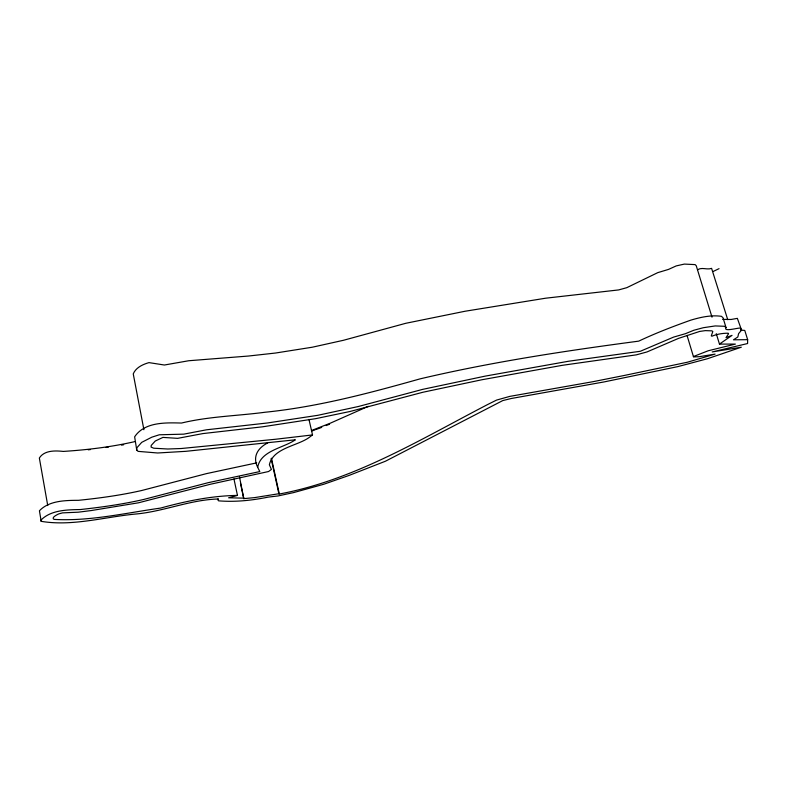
<?xml version="1.0" encoding="UTF-8"?>
<svg xmlns="http://www.w3.org/2000/svg" width="787" height="787" viewBox="0 0 787 787"><rect width="100%" height="100%" fill="white"/><g stroke="black" fill="none" stroke-linecap="round" stroke-linejoin="round"><path stroke-width="1.18" d="M41.18 521.328L41.072 519.991C50.958 510.015 66.964 509.769 80.225 509.553C101.493 507.261 122.772 504.251 143.637 499.479L208.339 482.647L259.808 471.57L257.693 467.35C260.527 450.518 283.615 448.019 295.351 439.795L185.84 451.325L157.685 452.987L138.069 451.364L136.741 450.046L134.636 436.824C144.592 421.802 165.713 422.639 181.492 423.042C208.899 416.421 237.261 415.939 265.121 412.24C317.869 406.879 369.162 393.195 420.051 378.872C492.121 361.872 565.42 350.864 638.739 341.135C655.719 333.098 673.151 326.418 690.779 320.152C700.686 317.21 711.074 314.83 721.453 316.325L722.997 317.712L726.047 327.608C722.84 332.262 738.816 327.5 740.39 328.1L741.561 330.107L738.58 333.658L737.832 336.984L733.484 339.807L747.65 339.669L747.581 343.535L712.215 351.937L741.324 347.205L707.434 358.744L677.804 366.624L603.767 381.99L511.275 398.497L502.804 400.563L385.384 461.251L349.064 475.427L323.752 484.261L293.659 492.583L277.968 495.958L268.308 497.099C251.506 500.502 235.185 502.185 218.579 500.837L217.448 499.312L218.491 498.978C190.651 499.686 164.699 511.127 137.135 513.901C105.428 516.666 72.748 526.67 41.18 521.328L39.429 510.763C49.128 500.571 65.282 500.375 78.513 500.316C99.762 498.141 121.031 495.22 141.867 490.468L206.46 473.626L256.7 462.864M136.741 450.046L136.81 447.872L141.699 442.363L151.822 437.178L159.279 434.788L183.784 434.149L206.509 429.8L267.491 422.963L317.84 415.31L358.321 406.515L422.678 389.368L485.235 376.117L568.607 361.233L640.343 351.268L673.662 337.082L685.388 333.698L693.839 330.255L703.362 327.707L715.226 325.936L724.522 326.29L726.047 327.608M271.426 458.221L279.247 493.665L254.476 497.63L243.773 498.633L239.504 476.932M279.247 493.665L278.962 494.079C354.376 480.178 420.75 439.205 487.802 404.449L496.548 400.091L509.828 396.382L593.103 381.675L624.18 375.488L687.366 362.236L715.108 354.101L699.289 356.688L693.534 356.934L687.031 335.4M716.278 333.678L719.466 344.096L732.038 335.37L725.998 337.633L728.565 333.747L728.211 333.206C722.496 333.226 717.291 334.052 711.94 336.197L711.291 335.882L712.806 331.553L711.93 330.855L705.3 330.629L699.594 331.455L678.502 338.39L646.983 351.946L636.289 354.858L562.331 365.316L481.919 379.747L422.963 392.241L349.782 411.542L315.656 418.664L262.484 426.81L202.928 433.578L177.646 438.349L162.919 437.405L155.246 441.035L151.232 445.422L151.084 447.075L153.731 448.206L167.7 449.003L181.197 448.521L275.863 439.225L312.518 434.926L309.694 437.07C298.125 445.973 273.079 447.695 269.37 464.763L271.417 469.426L268.554 471.531L210.316 484.271L138.414 502.814L91.341 510.537L78.257 512.189L62.507 512.878L58.789 513.891A36.468 6.03 -11.2 0 0 53.241 517.856L53.26 518.83L54.273 519.41C89.905 521.397 125.369 513.035 160.558 508.087C185.683 501.191 211.319 495.8 237.467 495.407L233.946 478.909M693.396 356.56L708.113 350.795L735.383 344.086L719.466 344.096M267.629 442.963C257.939 447.901 252.233 456.578 257.693 467.35M368.326 406.308L330.097 423.278L311.485 430.509M713.081 271.515L719.043 268.652M326.202 425.56L329.566 424.193M316.177 429.456L321.726 427.38M311.701 431.04L315.066 429.869M697.695 269.666C702.181 266.921 706.962 270.118 711.596 268.367L727.739 319.679M237.467 495.407L228.604 497.797L244.059 498.161M134.577 441.674C111.203 447.006 87.219 449.879 63.304 451.423C55.208 450.558 44.338 450.174 39.35 458.014L47.741 505.559M121.503 445.147L123.677 444.753M105.92 447.488L108.34 447.144M88.213 449.82L90.515 449.544M722.633 319.394L731.143 319.473L737.36 318.361L741.561 330.107M740.823 330.087L744.768 330.422L747.65 339.669M712.009 317.181L696.249 265.74L695.128 264.609L684.375 264.088L676.23 265.908L668.507 269.41L657.745 272.646L626.816 287.668L618.671 289.921L545.578 298.214L465.048 311.249L405.797 323.29L343.496 340.279L312.291 347.215L275.499 353.038L248.318 356.049L188.732 360.741L164.404 365.02L148.969 362.62C142.732 364.43 135.915 367.519 133.249 373.884L143.903 429.722M308.957 419.392L312.518 434.926M271.151 458.693L278.696 492.898M240.497 483.326L243.773 498.633"/></g></svg>
